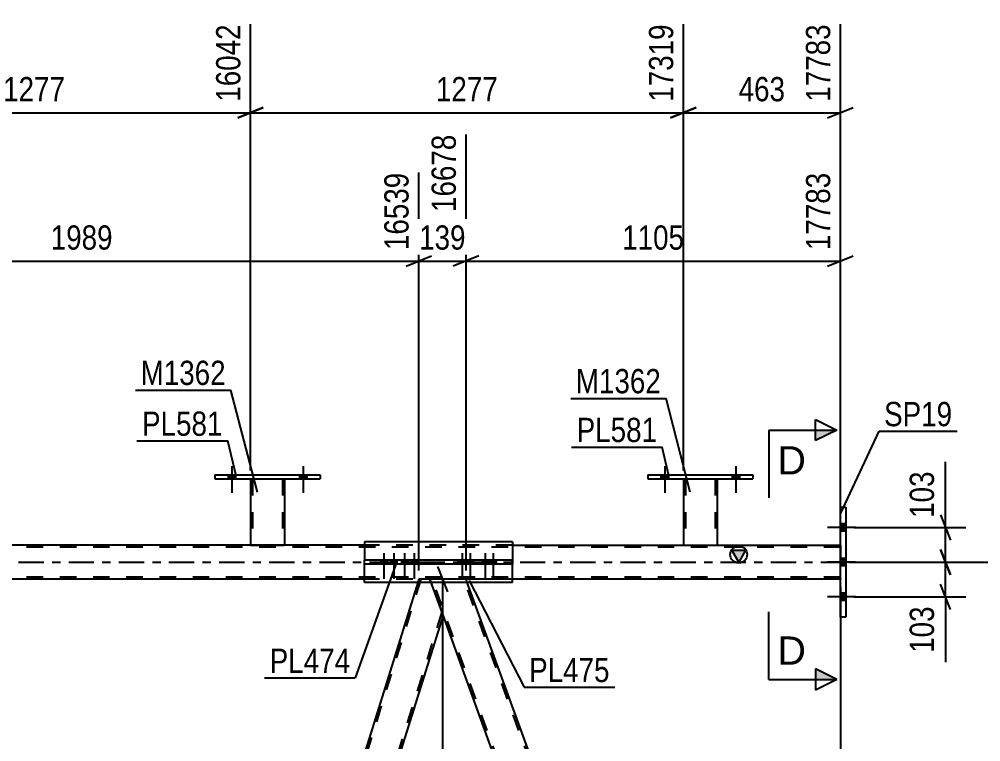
# Model space of a CAD drawing. Header units: millimetres. Extents: x -57 to 784, y -442 to 152.
# Drawn here: x 606.5 to 720, y -21.2 to 64.1 of the extents above; entities that cross this region are included whole.
import ezdxf

# ---------------------------------------------------------------- set-up
doc = ezdxf.new("R2010")
doc.units = ezdxf.units.MM
doc.linetypes.add('DXK_LINE_DOT2', pattern=[3.9198, 1.9599, -1.9599])
doc.linetypes.add('DXK_LINE_DOT3', pattern=[5.9187, 2.979, -0.9799, 0.9799, -0.9799])
doc.styles.add('Arial', font='ARIAL.TTF', dxfattribs={"height": 0.2})
doc.styles.add('Arial Narrow', font='ARIALN.TTF', dxfattribs={"height": 0.2})

# ---------------------------------------------------------------- blocks, each defined once
blk = doc.blocks.new('Part-761523242-5995 - 5969')
at = {"color": 2, "linetype": 'Continuous'}
for p, q in [((664.7, 2.4), (647.24, 2.4)), ((647.24, 2.4), (647.24, 0.24)), ((664.7, 2.4), (664.7, 0.24)), ((647.24, -2.4), (647.24, -0.24)), ((664.7, -2.4), (664.7, -0.24)), ((664.7, -2.4), (647.24, -2.4))]:
    blk.add_line(p, q, dxfattribs=at)
at = {"color": 7, "linetype": 'DXK_LINE_DOT2'}
for p, q in [((647.24, -0.24), (647.24, 0.24)), ((664.7, 0.24), (664.7, -0.24))]:
    blk.add_line(p, q, dxfattribs=at)
blk = doc.blocks.new('Part-761523242-6082 - 5969')
at = {"color": 2, "linetype": 'Continuous'}
for p, q in [((703.4, -6.5), (703.4, 6.5)), ((703.4, 6.5), (704.04, 6.5)), ((704.04, 6.5), (704.04, -6.5)), ((704.04, -6.5), (703.4, -6.5))]:
    blk.add_line(p, q, dxfattribs=at)
blk = doc.blocks.new('Part-761523242-6097 - 5969')
at = {"linetype": 'Continuous'}
blk.add_hatch(color=2, dxfattribs=at).paths.add_polyline_path([(691.4, 0), (690.6, 1.4), (692.2, 1.4)])
at = {"color": 7, "linetype": 'DXK_LINE_DOT2'}
for p, q in [((703.4, 1.76), (8.62, 1.76)), ((664.7, 2), (136.44, 2)), ((703.4, 2), (703.4, -2)), ((703.4, -1.76), (8.62, -1.76)), ((664.7, -2), (647.24, -2))]:
    blk.add_line(p, q, dxfattribs=at)
at = {"color": 2, "linetype": 'Continuous'}
for p, q in [((647.24, 2), (581.07, 2)), ((664.7, 2), (703.4, 2)), ((691.4, 0), (690.6, 1.4)), ((690.6, 1.4), (692.2, 1.4)), ((692.2, 1.4), (691.4, 0)), ((647.24, -2), (581.07, -2)), ((703.4, -2), (664.7, -2))]:
    blk.add_line(p, q, dxfattribs=at)
at = {"color": 7, "linetype": 'DXK_LINE_DOT3'}
blk.add_line((8.62, 0), (703.4, 0), dxfattribs=at)
at = {"color": 2, "linetype": 'Continuous'}
blk.add_circle((691.4, 0.9), 1, dxfattribs=at)
blk = doc.blocks.new('Part-761523242-6107 - 5969')
at = {"color": 7, "linetype": 'DXK_LINE_DOT2'}
for p, q in [((653.89, -2), (617.07, -120.12)), ((653.64, -2), (653.52, -2.4)), ((654.96, -2), (653.64, -2)), ((655.1, -2.4), (654.96, -2)), ((656.37, -5.88), (619.86, -123)), ((618.12, -123), (617.97, -122.59)), ((620.12, -123), (618.12, -123)), ((620.24, -122.59), (620.12, -123))]:
    blk.add_line(p, q, dxfattribs=at)
at = {"color": 2, "linetype": 'Continuous'}
for p, q in [((653.52, -2.4), (616.94, -119.75)), ((656.51, -6.25), (655.1, -2.4)), ((656.51, -6.25), (620.24, -122.59)), ((616.94, -119.75), (617.97, -122.59))]:
    blk.add_line(p, q, dxfattribs=at)
blk = doc.blocks.new('Part-761523242-6117 - 5969')
at = {"color": 7, "linetype": 'DXK_LINE_DOT2'}
for p, q in [((574.08, -2), (569.82, -2)), ((571.37, -6.25), (569.82, -2)), ((614.12, -123), (570.08, -2)), ((617.87, -123), (573.83, -2)), ((574.23, -2.4), (574.08, -2)), ((618.12, -123), (616.94, -119.75)), ((613.87, -123), (613.72, -122.59)), ((618.12, -123), (613.87, -123))]:
    blk.add_line(p, q, dxfattribs=at)
at = {"color": 2, "linetype": 'Continuous'}
for p, q in [((616.94, -119.75), (574.23, -2.4)), ((613.72, -122.59), (571.37, -6.25))]:
    blk.add_line(p, q, dxfattribs=at)
blk = doc.blocks.new('Part-761523242-6157 - 5969')
at = {"color": 7, "linetype": 'DXK_LINE_DOT2'}
for p, q in [((659.22, -2), (654.96, -2)), ((656.51, -6.25), (654.96, -2)), ((699.25, -123), (655.21, -2)), ((703, -123), (658.96, -2)), ((659.36, -2.4), (659.22, -2)), ((699, -123), (698.85, -122.59)), ((703.26, -123), (699, -123)), ((703.26, -123), (703.11, -122.59))]:
    blk.add_line(p, q, dxfattribs=at)
at = {"color": 2, "linetype": 'Continuous'}
for p, q in [((703.11, -122.59), (659.36, -2.4)), ((698.85, -122.59), (656.51, -6.25))]:
    blk.add_line(p, q, dxfattribs=at)
blk = doc.blocks.new('Part-761523242-6262 - 5969')
at = {"color": 2, "linetype": 'Continuous'}
for p, q in [((684.87, 9.84), (684.87, 2)), ((688.87, 9.84), (688.87, 2)), ((684.87, 2), (688.83, 2)), ((688.87, 2), (688.83, 2))]:
    blk.add_line(p, q, dxfattribs=at)
at = {"color": 7, "linetype": 'DXK_LINE_DOT2'}
for p, q in [((684.87, 9.84), (688.87, 9.84)), ((684.87, 9.84), (684.87, 9.84)), ((684.87, 9.84), (684.87, 9.84)), ((685.11, 9.84), (685.11, 2)), ((688.63, 9.84), (688.63, 2)), ((688.87, 9.84), (688.87, 9.84)), ((688.87, 9.84), (688.87, 9.84)), ((688.56, 2), (688.57, 2)), ((688.57, 2), (688.61, 2)), ((688.61, 2), (688.63, 2))]:
    blk.add_line(p, q, dxfattribs=at)
blk = doc.blocks.new('Part-761523242-6267 - 5969')
at = {"color": 2, "linetype": 'Continuous'}
for p, q in [((680.67, 10.32), (680.67, 9.84)), ((680.67, 10.32), (693.07, 10.32)), ((693.07, 10.32), (693.07, 9.84)), ((680.67, 9.84), (693.07, 9.84))]:
    blk.add_line(p, q, dxfattribs=at)
blk = doc.blocks.new('Bolt-761523242-6462 - 5969')
at = {"linetype": 'Continuous'}
for points in [[(631.15, 9.84), (632.03, 9.84), (632.03, 10.32), (631.15, 10.32)], [(639.55, 9.84), (640.43, 9.84), (640.43, 10.32), (639.55, 10.32)]]:
    blk.add_hatch(color=1, dxfattribs=at).paths.add_polyline_path(points)
at = {"color": 1, "linetype": 'Continuous'}
for p, q in [((631.15, 10.32), (631.15, 9.84)), ((631.59, 11.32), (631.59, 8.2)), ((632.03, 10.32), (632.03, 9.84)), ((639.55, 10.32), (639.55, 9.84)), ((639.99, 11.32), (639.99, 8.2)), ((640.43, 10.32), (640.43, 9.84))]:
    blk.add_line(p, q, dxfattribs=at)
blk = doc.blocks.new('Part-761523242-6322 - 5969')
at = {"color": 2, "linetype": 'Continuous'}
for p, q in [((633.79, 9.84), (633.79, 2)), ((637.79, 9.84), (637.79, 2)), ((633.79, 2), (637.75, 2)), ((637.79, 2), (637.75, 2))]:
    blk.add_line(p, q, dxfattribs=at)
at = {"color": 7, "linetype": 'DXK_LINE_DOT2'}
for p, q in [((633.79, 9.84), (637.79, 9.84)), ((633.79, 9.84), (633.79, 9.84)), ((633.79, 9.84), (633.79, 9.84)), ((634.03, 9.84), (634.03, 2)), ((637.55, 9.84), (637.55, 2)), ((637.79, 9.84), (637.79, 9.84)), ((637.79, 9.84), (637.79, 9.84)), ((637.48, 2), (637.49, 2)), ((637.49, 2), (637.53, 2)), ((637.53, 2), (637.55, 2))]:
    blk.add_line(p, q, dxfattribs=at)
blk = doc.blocks.new('Part-761523242-6327 - 5969')
at = {"color": 2, "linetype": 'Continuous'}
for p, q in [((629.59, 10.32), (629.59, 9.84)), ((629.59, 10.32), (641.99, 10.32)), ((641.99, 10.32), (641.99, 9.84)), ((629.59, 9.84), (641.99, 9.84))]:
    blk.add_line(p, q, dxfattribs=at)
blk = doc.blocks.new('Bolt-761523242-6476 - 5969')
at = {"linetype": 'Continuous'}
for points in [[(649.88, 0.24), (649.16, 0.24), (649.16, -0.24), (649.88, -0.24)], [(651.05, 0.24), (650.33, 0.24), (650.33, -0.24), (651.05, -0.24)], [(652.32, 0.24), (651.6, 0.24), (651.6, -0.24), (652.32, -0.24)], [(653.48, 0.24), (652.76, 0.24), (652.76, -0.24), (653.48, -0.24)]]:
    blk.add_hatch(color=1, dxfattribs=at).paths.add_polyline_path(points)
at = {"color": 1, "linetype": 'Continuous'}
for p, q in [((649.16, 0.24), (649.16, -0.24)), ((649.52, 1.04), (649.52, -1.96)), ((649.88, 0.24), (649.88, -0.24)), ((650.33, 0.24), (650.33, -0.24)), ((650.69, 1.04), (650.69, -1.96)), ((651.05, 0.24), (651.05, -0.24)), ((651.6, 0.24), (651.6, -0.24)), ((651.96, 1.04), (651.96, -1.96)), ((652.32, 0.24), (652.32, -0.24)), ((652.76, 0.24), (652.76, -0.24)), ((653.12, 1.04), (653.12, -1.96)), ((653.48, 0.24), (653.48, -0.24))]:
    blk.add_line(p, q, dxfattribs=at)
blk = doc.blocks.new('Bolt-761523242-6430 - 5969')
at = {"linetype": 'Continuous'}
for points in [[(703.4, 4.54), (703.4, 3.66), (704.04, 3.66), (704.04, 4.54)], [(703.4, 4.54), (703.4, 3.66), (704.04, 3.66), (704.04, 4.54)], [(703.4, 4.54), (703.4, 3.66), (704.04, 3.66), (704.04, 4.54)], [(703.4, 0.44), (703.4, -0.44), (704.04, -0.44), (704.04, 0.44)], [(703.4, 0.44), (703.4, -0.44), (704.04, -0.44), (704.04, 0.44)], [(703.4, -3.66), (703.4, -4.54), (704.04, -4.54), (704.04, -3.66)], [(703.4, -3.66), (703.4, -4.54), (704.04, -4.54), (704.04, -3.66)], [(703.4, -3.66), (703.4, -4.54), (704.04, -4.54), (704.04, -3.66)]]:
    blk.add_hatch(color=1, dxfattribs=at).paths.add_polyline_path(points)
at = {"color": 1, "linetype": 'Continuous'}
for p, q in [((704.04, 4.54), (703.4, 4.54)), ((704.04, 4.54), (703.4, 4.54)), ((704.04, 4.54), (703.4, 4.54)), ((705.2, 4.1), (701.88, 4.1)), ((705.2, 4.1), (701.88, 4.1)), ((705.2, 4.1), (701.88, 4.1)), ((704.04, 3.66), (703.4, 3.66)), ((704.04, 3.66), (703.4, 3.66)), ((704.04, 3.66), (703.4, 3.66)), ((705.2, 0), (701.88, 0)), ((705.2, 0), (701.88, 0)), ((704.04, 0.44), (703.4, 0.44)), ((704.04, 0.44), (703.4, 0.44)), ((704.04, -0.44), (703.4, -0.44)), ((704.04, -0.44), (703.4, -0.44)), ((705.2, -4.1), (701.88, -4.1)), ((705.2, -4.1), (701.88, -4.1)), ((705.2, -4.1), (701.88, -4.1)), ((704.04, -3.66), (703.4, -3.66)), ((704.04, -3.66), (703.4, -3.66)), ((704.04, -3.66), (703.4, -3.66)), ((704.04, -4.54), (703.4, -4.54)), ((704.04, -4.54), (703.4, -4.54)), ((704.04, -4.54), (703.4, -4.54))]:
    blk.add_line(p, q, dxfattribs=at)
blk = doc.blocks.new('Part-761523242-6383 - 5969')
at = {"color": 2, "linetype": 'Continuous'}
for p, q in [((647.24, -0.24), (647.24, 0.24)), ((664.7, 0.24), (647.24, 0.24)), ((652.42, -0.24), (652.42, 0.24)), ((658.35, -0.24), (658.35, 0.24)), ((664.7, -0.24), (664.7, 0.24)), ((664.7, -0.24), (647.24, -0.24))]:
    blk.add_line(p, q, dxfattribs=at)
blk = doc.blocks.new('Bolt-761523242-6450 - 5969')
at = {"linetype": 'Continuous'}
for points in [[(682.23, 9.84), (683.11, 9.84), (683.11, 10.32), (682.23, 10.32)], [(690.63, 9.84), (691.51, 9.84), (691.51, 10.32), (690.63, 10.32)]]:
    blk.add_hatch(color=1, dxfattribs=at).paths.add_polyline_path(points)
at = {"color": 1, "linetype": 'Continuous'}
for p, q in [((682.23, 10.32), (682.23, 9.84)), ((682.67, 11.32), (682.67, 8.2)), ((683.11, 10.32), (683.11, 9.84)), ((690.63, 10.32), (690.63, 9.84)), ((691.07, 11.32), (691.07, 8.2)), ((691.51, 10.32), (691.51, 9.84))]:
    blk.add_line(p, q, dxfattribs=at)
blk = doc.blocks.new('Bolt-761523242-6451 - 5969')
at = {"linetype": 'Continuous'}
for points in [[(682.23, 9.84), (683.11, 9.84), (683.11, 10.32), (682.23, 10.32)], [(690.63, 9.84), (691.51, 9.84), (691.51, 10.32), (690.63, 10.32)]]:
    blk.add_hatch(color=1, dxfattribs=at).paths.add_polyline_path(points)
at = {"color": 1, "linetype": 'Continuous'}
for p, q in [((682.23, 10.32), (682.23, 9.84)), ((682.67, 11.32), (682.67, 8.2)), ((683.11, 10.32), (683.11, 9.84)), ((690.63, 10.32), (690.63, 9.84)), ((691.07, 11.32), (691.07, 8.2)), ((691.51, 10.32), (691.51, 9.84))]:
    blk.add_line(p, q, dxfattribs=at)
blk = doc.blocks.new('Bolt-761523242-6463 - 5969')
at = {"linetype": 'Continuous'}
for points in [[(631.15, 9.84), (632.03, 9.84), (632.03, 10.32), (631.15, 10.32)], [(639.55, 9.84), (640.43, 9.84), (640.43, 10.32), (639.55, 10.32)]]:
    blk.add_hatch(color=1, dxfattribs=at).paths.add_polyline_path(points)
at = {"color": 1, "linetype": 'Continuous'}
for p, q in [((631.15, 10.32), (631.15, 9.84)), ((631.59, 11.32), (631.59, 8.2)), ((632.03, 10.32), (632.03, 9.84)), ((639.55, 10.32), (639.55, 9.84)), ((639.99, 11.32), (639.99, 8.2)), ((640.43, 10.32), (640.43, 9.84))]:
    blk.add_line(p, q, dxfattribs=at)
blk = doc.blocks.new('Bolt-761523242-6475 - 5969')
at = {"linetype": 'Continuous'}
for points in [[(659.12, 0.24), (658.4, 0.24), (658.4, -0.24), (659.12, -0.24)], [(660.08, 0.24), (659.36, 0.24), (659.36, -0.24), (660.08, -0.24)], [(661.83, 0.24), (661.11, 0.24), (661.11, -0.24), (661.83, -0.24)], [(662.79, 0.24), (662.07, 0.24), (662.07, -0.24), (662.79, -0.24)]]:
    blk.add_hatch(color=1, dxfattribs=at).paths.add_polyline_path(points)
at = {"color": 1, "linetype": 'Continuous'}
for p, q in [((658.4, 0.24), (658.4, -0.24)), ((658.76, 1.04), (658.76, -1.96)), ((659.12, 0.24), (659.12, -0.24)), ((659.36, 0.24), (659.36, -0.24)), ((659.72, 1.04), (659.72, -1.96)), ((660.08, 0.24), (660.08, -0.24)), ((661.11, 0.24), (661.11, -0.24)), ((661.47, 1.04), (661.47, -1.96)), ((661.83, 0.24), (661.83, -0.24)), ((662.07, 0.24), (662.07, -0.24)), ((662.43, 1.04), (662.43, -1.96)), ((662.79, 0.24), (662.79, -0.24))]:
    blk.add_line(p, q, dxfattribs=at)
blk = doc.blocks.new('StraightDimension-761523242-8537 - 5969')
at = {"color": 7, "linetype": 'Continuous'}
for p, q in [((715.2, 1.5), (716.4, -1.5)), ((705.04, 0), (718.2, 0)), ((715.8, -4.1), (715.8, 0)), ((716.4, -5.6), (715.2, -2.6)), ((705.04, -4.1), (718.2, -4.1)), ((715.8, -4.1), (715.8, -11.83)), ((715.8, -4.1), (715.8, -11.83))]:
    blk.add_line(p, q, dxfattribs=at)
at = {"color": 0}
blk.add_wipeout([(715.05, -4.63), (710.85, -4.63), (710.85, -11.31), (715.05, -11.31)], dxfattribs=at)
at = {"color": 3, "style": 'Arial Narrow'}
blk.add_text('103', height=2.863, rotation=90.0002, dxfattribs=at).set_placement((714.45, -10.71))
blk = doc.blocks.new('StraightDimension-761523242-26620 - 5969')
at = {"color": 7, "linetype": 'Continuous'}
for p, q in [((657.09, -3.5), (655.89, -0.5)), ((665.03, -2), (653.64, -2)), ((656.49, -123), (656.49, -2)), ((655.89, -121.5), (657.09, -124.5)), ((673.8, -123), (653.64, -123))]:
    blk.add_line(p, q, dxfattribs=at)
at = {"color": 0}
blk.add_wipeout([(655.74, -58.24), (651.54, -58.24), (651.54, -66.76), (655.74, -66.76)], dxfattribs=at)
at = {"color": 3, "style": 'Arial Narrow'}
blk.add_text('3025', height=2.863, rotation=90.0002, dxfattribs=at).set_placement((655.14, -66.16))
blk = doc.blocks.new('StraightDimension-761523242-8545 - 5969')
at = {"color": 7, "linetype": 'Continuous'}
for p, q in [((715.8, 4.1), (715.8, 11.83)), ((715.8, 4.1), (715.8, 11.83)), ((715.2, 5.6), (716.4, 2.6)), ((705.04, 4.1), (718.2, 4.1)), ((715.8, 0), (715.8, 4.1)), ((716.4, -1.5), (715.2, 1.5)), ((705.04, 0), (718.2, 0))]:
    blk.add_line(p, q, dxfattribs=at)
at = {"color": 0}
blk.add_wipeout([(715.05, 11.31), (710.85, 11.31), (710.85, 4.62), (715.05, 4.62)], dxfattribs=at)
at = {"color": 3, "style": 'Arial Narrow'}
blk.add_text('103', height=2.863, rotation=90.0002, dxfattribs=at).set_placement((714.45, 5.23))
blk = doc.blocks.new('StraightDimension-761523242-26389 - 5969')
at = {"color": 7, "linetype": 'Continuous'}
for p, q in [((703.4, -3), (703.4, -69.28)), ((732.11, -122), (732.11, -64.03)), ((704.9, -66.28), (701.9, -67.48)), ((703.4, -66.88), (732.11, -66.88)), ((730.61, -67.48), (733.61, -66.28))]:
    blk.add_line(p, q, dxfattribs=at)
at = {"color": 0}
blk.add_wipeout([(722.01, -66.13), (722.01, -61.93), (713.5, -61.93), (713.5, -66.13)], dxfattribs=at)
at = {"color": 3, "style": 'Arial Narrow'}
blk.add_text('1148', height=2.863, dxfattribs=at).set_placement((714.1, -65.53))
blk = doc.blocks.new('StraightDimension-761523242-13669 - 5969')
at = {"color": 7, "linetype": 'Continuous'}
for p, q in [((633.79, 10.84), (633.79, 63.51)), ((684.87, 10.83), (684.87, 63.51)), ((635.29, 53.67), (632.29, 52.47)), ((683.37, 52.47), (686.37, 53.67)), ((633.79, 53.07), (684.87, 53.07))]:
    blk.add_line(p, q, dxfattribs=at)
at = {"color": 0}
blk.add_wipeout([(663.58, 53.82), (663.58, 58.02), (655.07, 58.02), (655.07, 53.82)], dxfattribs=at)
at = {"color": 3, "style": 'Arial Narrow'}
blk.add_text('1277', height=2.863, dxfattribs=at).set_placement((655.67, 54.42))
at = {"color": 0, "linetype": 'Continuous'}
blk.add_wipeout([(684.27, 64.11), (680.07, 64.11), (680.07, 53.77), (684.27, 53.77)], dxfattribs=at)
at = {"color": 3, "linetype": 'Continuous', "style": 'Arial Narrow'}
blk.add_text('17319', height=2.863, rotation=90.0002, dxfattribs=at).set_placement((683.67, 54.37))
blk = doc.blocks.new('StraightDimension-761523242-23378 - 5969')
at = {"color": 7, "linetype": 'Continuous'}
for p, q in [((574.08, -1), (574.08, 50.49)), ((653.64, -1), (653.64, 45.99)), ((575.58, 36.15), (572.58, 34.95)), ((574.08, 35.55), (653.64, 35.55)), ((652.14, 34.95), (655.14, 36.15))]:
    blk.add_line(p, q, dxfattribs=at)
at = {"color": 0}
blk.add_wipeout([(618.12, 36.3), (618.12, 40.5), (609.61, 40.5), (609.61, 36.3)], dxfattribs=at)
at = {"color": 3, "style": 'Arial Narrow'}
blk.add_text('1989', height=2.863, dxfattribs=at).set_placement((610.21, 36.9))
at = {"color": 0, "linetype": 'Continuous'}
blk.add_wipeout([(653.04, 46.59), (648.84, 46.59), (648.84, 36.25), (653.04, 36.25)], dxfattribs=at)
at = {"color": 3, "linetype": 'Continuous', "style": 'Arial Narrow'}
blk.add_text('16539', height=2.863, rotation=90.0002, dxfattribs=at).set_placement((652.44, 36.85))
blk = doc.blocks.new('StraightDimension-761523242-23376 - 5969')
at = {"color": 7, "linetype": 'Continuous'}
for p, q in [((659.22, -1), (659.22, 50.49)), ((703.4, 3), (703.4, 45.99)), ((660.72, 36.15), (657.72, 34.95)), ((659.22, 35.55), (703.4, 35.55)), ((701.9, 34.95), (704.9, 36.15))]:
    blk.add_line(p, q, dxfattribs=at)
at = {"color": 0}
blk.add_wipeout([(685.56, 36.3), (685.56, 40.5), (677.05, 40.5), (677.05, 36.3)], dxfattribs=at)
at = {"color": 3, "style": 'Arial Narrow'}
blk.add_text('1105', height=2.863, dxfattribs=at).set_placement((677.65, 36.9))
at = {"color": 0, "linetype": 'Continuous'}
blk.add_wipeout([(702.8, 46.59), (698.6, 46.59), (698.6, 36.25), (702.8, 36.25)], dxfattribs=at)
at = {"color": 3, "linetype": 'Continuous', "style": 'Arial Narrow'}
blk.add_text('17783', height=2.863, rotation=90.0002, dxfattribs=at).set_placement((702.2, 36.85))
blk = doc.blocks.new('StraightDimension-761523242-23377 - 5969')
at = {"color": 7, "linetype": 'Continuous'}
for p, q in [((659.22, -1), (659.22, 50.49)), ((653.64, -1), (653.64, 45.99)), ((652.14, 34.95), (655.14, 36.15)), ((653.64, 35.55), (659.22, 35.55)), ((660.72, 36.15), (657.72, 34.95))]:
    blk.add_line(p, q, dxfattribs=at)
at = {"color": 0}
blk.add_wipeout([(659.77, 36.3), (659.77, 40.5), (653.09, 40.5), (653.09, 36.3)], dxfattribs=at)
at = {"color": 3, "style": 'Arial Narrow'}
blk.add_text('139', height=2.863, dxfattribs=at).set_placement((653.69, 36.9))
at = {"color": 0, "linetype": 'Continuous'}
blk.add_wipeout([(658.62, 51.09), (654.42, 51.09), (654.42, 40.75), (658.62, 40.75)], dxfattribs=at)
at = {"color": 3, "linetype": 'Continuous', "style": 'Arial Narrow'}
blk.add_text('16678', height=2.863, rotation=90.0002, dxfattribs=at).set_placement((658.02, 41.35))
blk = doc.blocks.new('StraightDimension-761523242-8487 - 5969')
at = {"color": 7, "linetype": 'Continuous'}
for p, q in [((753.27, -1.5), (752.07, 1.5)), ((704.4, 0), (755.07, 0)), ((752.67, -126), (752.67, 0)), ((752.07, -124.5), (753.27, -127.5)), ((733.11, -126), (755.07, -126))]:
    blk.add_line(p, q, dxfattribs=at)
at = {"color": 0}
blk.add_wipeout([(751.92, -58.74), (747.72, -58.74), (747.72, -67.26), (751.92, -67.26)], dxfattribs=at)
at = {"color": 3, "style": 'Arial Narrow'}
blk.add_text('3150', height=2.863, rotation=90.0002, dxfattribs=at).set_placement((751.32, -66.66))
blk = doc.blocks.new('StraightDimension-761523242-13668 - 5969')
at = {"color": 7, "linetype": 'Continuous'}
for p, q in [((684.87, 10.83), (684.87, 63.51)), ((703.4, 3), (703.4, 63.51)), ((686.37, 53.67), (683.37, 52.47)), ((701.9, 52.47), (704.9, 53.67)), ((684.87, 53.07), (703.4, 53.07))]:
    blk.add_line(p, q, dxfattribs=at)
at = {"color": 0}
blk.add_wipeout([(697.48, 53.82), (697.48, 58.02), (690.79, 58.02), (690.79, 53.82)], dxfattribs=at)
at = {"color": 3, "style": 'Arial Narrow'}
blk.add_text('463', height=2.863, dxfattribs=at).set_placement((691.39, 54.42))
at = {"color": 0, "linetype": 'Continuous'}
blk.add_wipeout([(702.8, 64.11), (698.6, 64.11), (698.6, 53.77), (702.8, 53.77)], dxfattribs=at)
at = {"color": 3, "linetype": 'Continuous', "style": 'Arial Narrow'}
blk.add_text('17783', height=2.863, rotation=90.0002, dxfattribs=at).set_placement((702.2, 54.37))
blk = doc.blocks.new('StraightDimension-761523242-13670 - 5969')
at = {"color": 7, "linetype": 'Continuous'}
for p, q in [((582.71, 10.84), (582.71, 63.51)), ((633.79, 10.84), (633.79, 63.51)), ((584.21, 53.67), (581.21, 52.47)), ((632.29, 52.47), (635.29, 53.67)), ((582.71, 53.07), (633.79, 53.07))]:
    blk.add_line(p, q, dxfattribs=at)
at = {"color": 0}
blk.add_wipeout([(612.5, 53.82), (612.5, 58.02), (603.99, 58.02), (603.99, 53.82)], dxfattribs=at)
at = {"color": 3, "style": 'Arial Narrow'}
blk.add_text('1277', height=2.863, dxfattribs=at).set_placement((604.59, 54.42))
at = {"color": 0, "linetype": 'Continuous'}
blk.add_wipeout([(633.19, 64.11), (628.99, 64.11), (628.99, 53.77), (633.19, 53.77)], dxfattribs=at)
at = {"color": 3, "linetype": 'Continuous', "style": 'Arial Narrow'}
blk.add_text('16042', height=2.863, rotation=90.0002, dxfattribs=at).set_placement((632.59, 54.37))
blk = doc.blocks.new('SectionMark-761523242-8555 - 5969')
at = {"linetype": 'Continuous'}
for points in [[(700.47, 14.35), (700.47, 15.6), (702.97, 15.6)], [(700.47, -13.86), (700.47, -12.61), (702.97, -13.86)]]:
    blk.add_hatch(color=6, dxfattribs=at).paths.add_polyline_path(points)
at = {"color": 6, "linetype": 'Continuous'}
for p, q in [((700.47, 14.35), (700.47, 16.85)), ((700.47, 16.85), (702.97, 15.6)), ((694.97, 15.6), (694.97, 7.6)), ((694.97, 15.6), (702.97, 15.6)), ((702.97, 15.6), (700.47, 14.35)), ((694.97, -13.86), (694.97, -5.86)), ((702.97, -13.86), (700.47, -12.61)), ((700.47, -12.61), (700.47, -15.11)), ((694.97, -13.86), (702.97, -13.86)), ((702.97, -13.86), (700.47, -15.11))]:
    blk.add_line(p, q, dxfattribs=at)
at = {"color": 0, "linetype": 'Continuous'}
for points in [[(699.34, 10.35), (699.34, 13.85), (695.97, 13.85), (695.97, 10.35)], [(699.34, -12.11), (699.34, -8.61), (695.97, -8.61), (695.97, -12.11)]]:
    blk.add_wipeout(points, dxfattribs=at)
at = {"color": 3, "linetype": 'Continuous', "style": 'Arial'}
for p in [(695.97, 10.35), (695.97, -12.11)]:
    blk.add_text('D', height=3.34, dxfattribs=at).set_placement(p)
blk = doc.blocks.new('Mark-761523242-5991 - 5969')
at = {"color": 30, "linetype": 'Continuous'}
for p, q in [((659.58, -2.15), (666.07, -14.77)), ((666.07, -14.77), (676.77, -14.77))]:
    blk.add_line(p, q, dxfattribs=at)
at = {"color": 0}
blk.add_wipeout([(676.17, -14.17), (676.17, -11.17), (666.67, -11.17), (666.67, -14.17)], dxfattribs=at)
blk.add_wipeout([(676.17, -14.17), (676.17, -11.17), (666.67, -11.17), (666.67, -14.17)], dxfattribs=at)
at = {"color": 3, "style": 'Arial Narrow'}
blk.add_text('PL475', height=2.863, dxfattribs=at).set_placement((666.67, -14.17))
blk = doc.blocks.new('Mark-761523242-6078 - 5969')
at = {"color": 30, "linetype": 'Continuous'}
for p, q in [((703.4, 5.69), (707.96, 15.45)), ((707.96, 15.45), (717.2, 15.45))]:
    blk.add_line(p, q, dxfattribs=at)
at = {"color": 0}
blk.add_wipeout([(716.6, 16.05), (716.6, 19.05), (708.56, 19.05), (708.56, 16.05)], dxfattribs=at)
blk.add_wipeout([(716.6, 16.05), (716.6, 19.05), (708.56, 19.05), (708.56, 16.05)], dxfattribs=at)
at = {"color": 3, "style": 'Arial Narrow'}
blk.add_text('SP19', height=2.863, dxfattribs=at).set_placement((708.56, 16.05))
blk = doc.blocks.new('Mark-761523242-6258 - 5969')
at = {"color": 30, "linetype": 'Continuous'}
for p in [(671.58, 19.34), (685.68, 8.26)]:
    blk.add_line(p, (682.83, 19.34), dxfattribs=at)
at = {"color": 0}
blk.add_wipeout([(682.23, 19.94), (682.23, 22.94), (672.18, 22.94), (672.18, 19.94)], dxfattribs=at)
blk.add_wipeout([(682.23, 19.94), (682.23, 22.94), (672.18, 22.94), (672.18, 19.94)], dxfattribs=at)
at = {"color": 3, "style": 'Arial Narrow'}
blk.add_text('M1362', height=2.863, dxfattribs=at).set_placement((672.18, 19.94))
blk = doc.blocks.new('Mark-761523242-6263 - 5969')
at = {"color": 30, "linetype": 'Continuous'}
for p in [(671.68, 13.58), (683.16, 10.21)]:
    blk.add_line(p, (682.38, 13.58), dxfattribs=at)
at = {"color": 0}
blk.add_wipeout([(681.78, 14.18), (681.78, 17.18), (672.28, 17.18), (672.28, 14.18)], dxfattribs=at)
blk.add_wipeout([(681.78, 14.18), (681.78, 17.18), (672.28, 17.18), (672.28, 14.18)], dxfattribs=at)
at = {"color": 3, "style": 'Arial Narrow'}
blk.add_text('PL581', height=2.863, dxfattribs=at).set_placement((672.28, 14.18))
blk = doc.blocks.new('Mark-761523242-6318 - 5969')
at = {"color": 30, "linetype": 'Continuous'}
for p in [(620.22, 20.32), (634.6, 8.26)]:
    blk.add_line(p, (631.47, 20.32), dxfattribs=at)
at = {"color": 0}
blk.add_wipeout([(630.87, 20.92), (630.87, 23.92), (620.82, 23.92), (620.82, 20.92)], dxfattribs=at)
blk.add_wipeout([(630.87, 20.92), (630.87, 23.92), (620.82, 23.92), (620.82, 20.92)], dxfattribs=at)
at = {"color": 3, "style": 'Arial Narrow'}
blk.add_text('M1362', height=2.863, dxfattribs=at).set_placement((620.82, 20.92))
blk = doc.blocks.new('Mark-761523242-6323 - 5969')
at = {"color": 30, "linetype": 'Continuous'}
for p in [(620.39, 14.32), (632.08, 10.21)]:
    blk.add_line(p, (631.1, 14.32), dxfattribs=at)
at = {"color": 0}
blk.add_wipeout([(630.5, 14.92), (630.5, 17.92), (620.99, 17.92), (620.99, 14.92)], dxfattribs=at)
blk.add_wipeout([(630.5, 14.92), (630.5, 17.92), (620.99, 17.92), (620.99, 14.92)], dxfattribs=at)
at = {"color": 3, "style": 'Arial Narrow'}
blk.add_text('PL581', height=2.863, dxfattribs=at).set_placement((620.99, 14.92))
blk = doc.blocks.new('Mark-761523242-6379 - 5969')
at = {"color": 30, "linetype": 'Continuous'}
for p in [(651.05, 0.07), (635.45, -13.68)]:
    blk.add_line(p, (646.15, -13.68), dxfattribs=at)
at = {"color": 0}
blk.add_wipeout([(645.55, -13.08), (645.55, -10.08), (636.05, -10.08), (636.05, -13.08)], dxfattribs=at)
blk.add_wipeout([(645.55, -13.08), (645.55, -10.08), (636.05, -10.08), (636.05, -13.08)], dxfattribs=at)
at = {"color": 3, "style": 'Arial Narrow'}
blk.add_text('PL474', height=2.863, dxfattribs=at).set_placement((636.05, -13.08))

msp = doc.modelspace()

# ---------------------------------------------------------------- block references
for name in ['Part-761523242-6327 - 5969', 'Bolt-761523242-6462 - 5969', 'Bolt-761523242-6463 - 5969', 'Part-761523242-6267 - 5969', 'Bolt-761523242-6450 - 5969', 'Bolt-761523242-6451 - 5969', 'Part-761523242-6322 - 5969', 'Part-761523242-6262 - 5969', 'Part-761523242-6082 - 5969', 'Bolt-761523242-6430 - 5969', 'Part-761523242-5995 - 5969', 'Part-761523242-6097 - 5969', 'Part-761523242-6383 - 5969', 'Bolt-761523242-6476 - 5969', 'Bolt-761523242-6475 - 5969', 'Part-761523242-6117 - 5969', 'Part-761523242-6107 - 5969', 'Part-761523242-6157 - 5969']:
    msp.add_blockref(name, (0, 0))

# ---------------------------------------------------------------- next in the draw order: block references
for name in ['StraightDimension-761523242-13669 - 5969', 'StraightDimension-761523242-8537 - 5969', 'StraightDimension-761523242-26620 - 5969']:
    msp.add_blockref(name, (0, 0))

# ---------------------------------------------------------------- next in the draw order: block references
for name in ['StraightDimension-761523242-23378 - 5969', 'StraightDimension-761523242-8545 - 5969', 'Mark-761523242-5991 - 5969', 'StraightDimension-761523242-26389 - 5969']:
    msp.add_blockref(name, (0, 0))

# ---------------------------------------------------------------- next in the draw order: block references
for name in ['StraightDimension-761523242-13670 - 5969', 'StraightDimension-761523242-23376 - 5969', 'Mark-761523242-6379 - 5969']:
    msp.add_blockref(name, (0, 0))

# ---------------------------------------------------------------- next in the draw order: block references
for name in ['StraightDimension-761523242-13668 - 5969', 'StraightDimension-761523242-23377 - 5969', 'Mark-761523242-6318 - 5969', 'StraightDimension-761523242-8487 - 5969']:
    msp.add_blockref(name, (0, 0))

# ---------------------------------------------------------------- next in the draw order: block references
for name in ['Mark-761523242-6258 - 5969', 'Mark-761523242-6323 - 5969', 'SectionMark-761523242-8555 - 5969']:
    msp.add_blockref(name, (0, 0))

# ---------------------------------------------------------------- next in the draw order: block references
for name in ['Mark-761523242-6078 - 5969', 'Mark-761523242-6263 - 5969']:
    msp.add_blockref(name, (0, 0))

doc.saveas('drawing.dxf')
